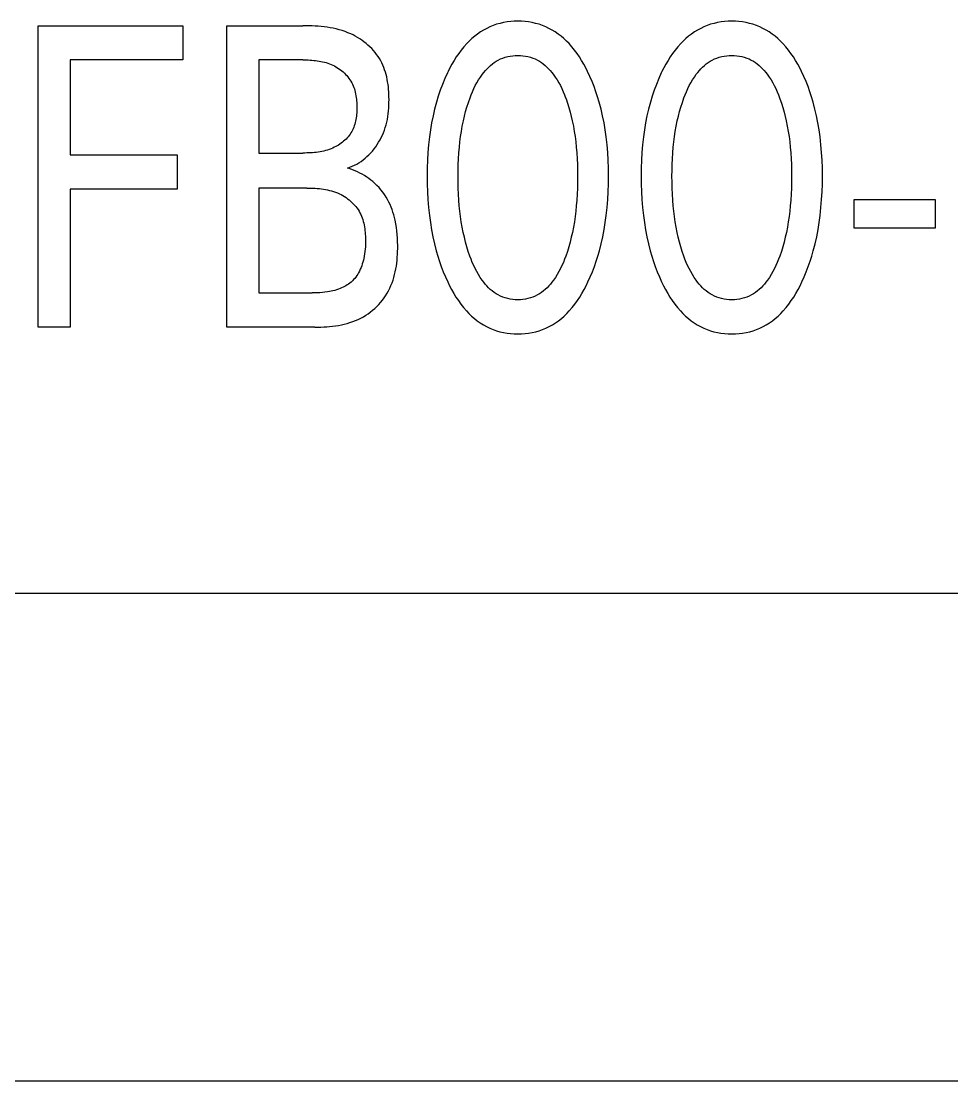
# Model space of a CAD drawing. Extents: x 0 to 420, y 0 to 297.
# Drawn here: x 190.34 to 195.59, y 178.22 to 184.19 of the extents above; entities that cross this region are included whole.
import ezdxf

# ---------------------------------------------------------------- set-up
doc = ezdxf.new("R2010")
doc.units = 0
doc.header["$LTSCALE"] = 23.1
doc.layers.add('10000_FRONT', color=7, linetype='CONTINUOUS')

msp = doc.modelspace()

# ---------------------------------------------------------------- linework, layer by layer
at = {"layer": '10000_FRONT', "color": 7, "linetype": 'CONTINUOUS'}
for p, q in [((190.4363, 182.4684), (190.4363, 184.1684)), ((190.4363, 184.1684), (191.253, 184.1684)), ((191.253, 184.1684), (191.253, 183.9757)), ((191.5001, 182.4684), (191.5001, 184.1684)), ((191.5001, 184.1684), (191.9296, 184.1684)), ((191.9467, 184.1683), (191.9296, 184.1684)), ((191.964, 184.168), (191.9467, 184.1683)), ((191.9812, 184.1674), (191.964, 184.168)), ((191.9984, 184.1666), (191.9812, 184.1674)), ((192.0157, 184.1654), (191.9984, 184.1666)), ((192.0329, 184.1639), (192.0157, 184.1654)), ((192.0501, 184.162), (192.0329, 184.1639)), ((192.0672, 184.1597), (192.0501, 184.162)), ((192.0842, 184.1569), (192.0672, 184.1597)), ((192.9849, 184.1621), (192.9666, 184.1534)), ((193.0035, 184.1697), (192.9849, 184.1621)), ((193.0225, 184.1761), (193.0035, 184.1697)), ((193.0419, 184.1816), (193.0225, 184.1761)), ((193.0615, 184.186), (193.0419, 184.1816)), ((193.0814, 184.1894), (193.0615, 184.186)), ((193.1015, 184.1918), (193.0814, 184.1894)), ((193.1217, 184.1932), (193.1015, 184.1918)), ((193.1419, 184.1937), (193.1217, 184.1932)), ((193.1622, 184.1933), (193.1419, 184.1937)), ((193.1824, 184.1918), (193.1622, 184.1933)), ((193.2025, 184.1894), (193.1824, 184.1918)), ((193.2224, 184.186), (193.2025, 184.1894)), ((193.2421, 184.1816), (193.2224, 184.186)), ((193.2615, 184.1762), (193.2421, 184.1816)), ((193.2806, 184.1697), (193.2615, 184.1762)), ((193.2992, 184.1621), (193.2806, 184.1697)), ((193.3176, 184.1534), (193.2992, 184.1621)), ((194.1916, 184.1621), (194.1733, 184.1534)), ((194.2102, 184.1697), (194.1916, 184.1621)), ((194.2292, 184.1761), (194.2102, 184.1697)), ((194.2485, 184.1816), (194.2292, 184.1761)), ((194.2682, 184.186), (194.2485, 184.1816)), ((194.2881, 184.1894), (194.2682, 184.186)), ((194.3081, 184.1918), (194.2881, 184.1894)), ((194.3283, 184.1932), (194.3081, 184.1918)), ((194.3485, 184.1937), (194.3283, 184.1932)), ((194.3688, 184.1933), (194.3485, 184.1937)), ((194.389, 184.1918), (194.3688, 184.1933)), ((194.4092, 184.1894), (194.389, 184.1918)), ((194.4291, 184.186), (194.4092, 184.1894)), ((194.4488, 184.1816), (194.4291, 184.186)), ((194.4682, 184.1762), (194.4488, 184.1816)), ((194.4873, 184.1697), (194.4682, 184.1762)), ((194.5059, 184.1621), (194.4873, 184.1697)), ((194.5242, 184.1534), (194.5059, 184.1621)), ((192.1012, 184.1536), (192.0842, 184.1569)), ((192.118, 184.1498), (192.1012, 184.1536)), ((192.1346, 184.1455), (192.118, 184.1498)), ((192.1511, 184.1406), (192.1346, 184.1455)), ((192.1675, 184.1351), (192.1511, 184.1406)), ((192.1836, 184.1289), (192.1675, 184.1351)), ((192.1995, 184.1221), (192.1836, 184.1289)), ((192.2126, 184.1159), (192.1995, 184.1221)), ((192.2254, 184.1092), (192.2126, 184.1159)), ((192.238, 184.102), (192.2254, 184.1092)), ((192.2504, 184.0944), (192.238, 184.102)), ((192.8985, 184.1089), (192.883, 184.0958)), ((192.9147, 184.1214), (192.8985, 184.1089)), ((192.9315, 184.133), (192.9147, 184.1214)), ((192.9488, 184.1437), (192.9315, 184.133)), ((192.9666, 184.1534), (192.9488, 184.1437)), ((193.3354, 184.1437), (193.3176, 184.1534)), ((193.3527, 184.133), (193.3354, 184.1437)), ((193.3695, 184.1214), (193.3527, 184.133)), ((193.3857, 184.109), (193.3695, 184.1214)), ((193.4013, 184.0958), (193.3857, 184.109)), ((194.1052, 184.1089), (194.0896, 184.0958)), ((194.1214, 184.1214), (194.1052, 184.1089)), ((194.1381, 184.133), (194.1214, 184.1214)), ((194.1554, 184.1437), (194.1381, 184.133)), ((194.1733, 184.1534), (194.1554, 184.1437)), ((194.5421, 184.1437), (194.5242, 184.1534)), ((194.5594, 184.133), (194.5421, 184.1437)), ((194.5761, 184.1214), (194.5594, 184.133)), ((194.5923, 184.109), (194.5761, 184.1214)), ((194.6079, 184.0958), (194.5923, 184.109)), ((192.2625, 184.0863), (192.2504, 184.0944)), ((192.2743, 184.0778), (192.2625, 184.0863)), ((192.2857, 184.0688), (192.2743, 184.0778)), ((192.2968, 184.0594), (192.2857, 184.0688)), ((192.3075, 184.0497), (192.2968, 184.0594)), ((192.3177, 184.0395), (192.3075, 184.0497)), ((192.3275, 184.029), (192.3177, 184.0395)), ((192.8377, 184.0496), (192.8227, 184.0312)), ((192.8537, 184.0674), (192.8377, 184.0496)), ((192.868, 184.0819), (192.8537, 184.0674)), ((192.883, 184.0958), (192.868, 184.0819)), ((193.4162, 184.0819), (193.4013, 184.0958)), ((193.4305, 184.0674), (193.4162, 184.0819)), ((193.4464, 184.0496), (193.4305, 184.0674)), ((193.4614, 184.0312), (193.4464, 184.0496)), ((194.0444, 184.0496), (194.0293, 184.0312)), ((194.0603, 184.0674), (194.0444, 184.0496)), ((194.0747, 184.0819), (194.0603, 184.0674)), ((194.0896, 184.0958), (194.0747, 184.0819)), ((194.6229, 184.0819), (194.6079, 184.0958)), ((194.6371, 184.0674), (194.6229, 184.0819)), ((194.6531, 184.0496), (194.6371, 184.0674)), ((194.6681, 184.0312), (194.6531, 184.0496)), ((192.3368, 184.018), (192.3275, 184.029)), ((192.3456, 184.0068), (192.3368, 184.018)), ((192.3538, 183.9951), (192.3456, 184.0068)), ((192.3615, 183.9831), (192.3538, 183.9951)), ((192.3684, 183.9711), (192.3615, 183.9831)), ((192.795, 183.9924), (192.7823, 183.9722)), ((192.8084, 184.0121), (192.795, 183.9924)), ((192.8227, 184.0312), (192.8084, 184.0121)), ((193.0317, 183.9743), (193.0445, 183.9806)), ((193.0445, 183.9806), (193.0577, 183.986)), ((193.0577, 183.986), (193.0712, 183.9905)), ((193.0712, 183.9905), (193.085, 183.9943)), ((193.085, 183.9943), (193.099, 183.9972)), ((193.099, 183.9972), (193.1132, 183.9993)), ((193.1132, 183.9993), (193.1275, 184.0005)), ((193.1275, 184.0005), (193.1419, 184.001)), ((193.1419, 184.001), (193.1563, 184.0005)), ((193.1563, 184.0005), (193.1706, 183.9993)), ((193.1706, 183.9993), (193.1848, 183.9972)), ((193.1848, 183.9972), (193.1988, 183.9943)), ((193.1988, 183.9943), (193.2126, 183.9905)), ((193.2126, 183.9905), (193.2261, 183.986)), ((193.2261, 183.986), (193.2393, 183.9806)), ((193.2393, 183.9806), (193.252, 183.9743)), ((193.4756, 184.0121), (193.4614, 184.0312)), ((193.489, 183.9924), (193.4756, 184.0121)), ((193.5017, 183.9722), (193.489, 183.9924)), ((194.0016, 183.9924), (193.9889, 183.9722)), ((194.0151, 184.0121), (194.0016, 183.9924)), ((194.0293, 184.0312), (194.0151, 184.0121)), ((194.2384, 183.9743), (194.2511, 183.9806)), ((194.2511, 183.9806), (194.2643, 183.986)), ((194.2643, 183.986), (194.2778, 183.9905)), ((194.2778, 183.9905), (194.2916, 183.9943)), ((194.2916, 183.9943), (194.3057, 183.9972)), ((194.3057, 183.9972), (194.3199, 183.9993)), ((194.3199, 183.9993), (194.3342, 184.0005)), ((194.3342, 184.0005), (194.3485, 184.001)), ((194.3485, 184.001), (194.3629, 184.0005)), ((194.3629, 184.0005), (194.3772, 183.9993)), ((194.3772, 183.9993), (194.3914, 183.9972)), ((194.3914, 183.9972), (194.4055, 183.9943)), ((194.4055, 183.9943), (194.4193, 183.9905)), ((194.4193, 183.9905), (194.4328, 183.986)), ((194.4328, 183.986), (194.4459, 183.9806)), ((194.4459, 183.9806), (194.4587, 183.9743)), ((194.6823, 184.0121), (194.6681, 184.0312)), ((194.6957, 183.9924), (194.6823, 184.0121)), ((194.7083, 183.9722), (194.6957, 183.9924)), ((190.6177, 183.9757), (190.6177, 183.4395)), ((191.253, 183.9757), (190.6177, 183.9757)), ((191.6815, 183.9757), (191.6815, 183.4504)), ((191.9296, 183.9757), (191.6815, 183.9757)), ((191.9296, 183.9757), (191.9397, 183.9756)), ((191.9397, 183.9756), (191.9499, 183.9754)), ((191.9499, 183.9754), (191.9601, 183.9751)), ((191.9601, 183.9751), (191.9703, 183.9746)), ((191.9703, 183.9746), (191.9805, 183.9739)), ((191.9805, 183.9739), (191.9907, 183.973)), ((191.9907, 183.973), (192.0008, 183.972)), ((192.0008, 183.972), (192.011, 183.9707)), ((192.011, 183.9707), (192.021, 183.9691)), ((192.021, 183.9691), (192.0311, 183.9673)), ((192.0311, 183.9673), (192.041, 183.9651)), ((192.041, 183.9651), (192.0509, 183.9627)), ((192.0509, 183.9627), (192.0607, 183.96)), ((192.0607, 183.96), (192.0704, 183.9569)), ((192.0704, 183.9569), (192.08, 183.9535)), ((192.08, 183.9535), (192.0894, 183.9497)), ((192.0894, 183.9497), (192.0988, 183.9455)), ((192.0988, 183.9455), (192.1076, 183.9411)), ((192.1076, 183.9411), (192.1162, 183.9364)), ((192.1162, 183.9364), (192.1247, 183.9313)), ((192.1247, 183.9313), (192.133, 183.9258)), ((192.133, 183.9258), (192.141, 183.92)), ((192.141, 183.92), (192.1488, 183.914)), ((192.3748, 183.9587), (192.3684, 183.9711)), ((192.3806, 183.946), (192.3748, 183.9587)), ((192.3859, 183.9331), (192.3806, 183.946)), ((192.3907, 183.9199), (192.3859, 183.9331)), ((192.395, 183.9066), (192.3907, 183.9199)), ((192.7589, 183.9307), (192.7481, 183.9094)), ((192.7702, 183.9516), (192.7589, 183.9307)), ((192.7823, 183.9722), (192.7702, 183.9516)), ((192.9589, 183.9153), (192.9681, 183.9253)), ((192.9681, 183.9253), (192.9777, 183.9348)), ((192.9777, 183.9348), (192.9877, 183.9439)), ((192.9877, 183.9439), (192.9981, 183.9524)), ((192.9981, 183.9524), (193.0089, 183.9604)), ((193.0089, 183.9604), (193.0201, 183.9677)), ((193.0201, 183.9677), (193.0317, 183.9743)), ((193.252, 183.9743), (193.2637, 183.9677)), ((193.2637, 183.9677), (193.2749, 183.9604)), ((193.2749, 183.9604), (193.2857, 183.9524)), ((193.2857, 183.9524), (193.2961, 183.9439)), ((193.2961, 183.9439), (193.3061, 183.9348)), ((193.3061, 183.9348), (193.3157, 183.9253)), ((193.3157, 183.9253), (193.3249, 183.9153)), ((193.5136, 183.9516), (193.5017, 183.9722)), ((193.5249, 183.9307), (193.5136, 183.9516)), ((193.5356, 183.9094), (193.5249, 183.9307)), ((193.9655, 183.9307), (193.9548, 183.9094)), ((193.9769, 183.9516), (193.9655, 183.9307)), ((193.9889, 183.9722), (193.9769, 183.9516)), ((194.1656, 183.9153), (194.1747, 183.9253)), ((194.1747, 183.9253), (194.1843, 183.9348)), ((194.1843, 183.9348), (194.1943, 183.9439)), ((194.1943, 183.9439), (194.2047, 183.9524)), ((194.2047, 183.9524), (194.2155, 183.9604)), ((194.2155, 183.9604), (194.2267, 183.9677)), ((194.2267, 183.9677), (194.2384, 183.9743)), ((194.4587, 183.9743), (194.4703, 183.9677)), ((194.4703, 183.9677), (194.4816, 183.9604)), ((194.4816, 183.9604), (194.4924, 183.9524)), ((194.4924, 183.9524), (194.5028, 183.9439)), ((194.5028, 183.9439), (194.5128, 183.9348)), ((194.5128, 183.9348), (194.5223, 183.9253)), ((194.5223, 183.9253), (194.5315, 183.9153)), ((194.7203, 183.9516), (194.7083, 183.9722)), ((194.7316, 183.9307), (194.7203, 183.9516)), ((194.7423, 183.9094), (194.7316, 183.9307)), ((192.1488, 183.914), (192.1564, 183.9076)), ((192.1564, 183.9076), (192.1637, 183.9009)), ((192.1637, 183.9009), (192.1707, 183.8939)), ((192.1707, 183.8939), (192.1773, 183.8866)), ((192.1773, 183.8866), (192.1836, 183.8791)), ((192.1836, 183.8791), (192.1895, 183.8714)), ((192.1895, 183.8714), (192.1951, 183.8634)), ((192.1951, 183.8634), (192.2002, 183.8552)), ((192.3988, 183.893), (192.395, 183.9066)), ((192.4022, 183.8793), (192.3988, 183.893)), ((192.4052, 183.8654), (192.4022, 183.8793)), ((192.4077, 183.8514), (192.4052, 183.8654)), ((192.7299, 183.8698), (192.7165, 183.8372)), ((192.7445, 183.9019), (192.7299, 183.8698)), ((192.7481, 183.9094), (192.7445, 183.9019)), ((192.911, 183.8469), (192.9205, 183.8632)), ((192.9205, 183.8632), (192.9308, 183.879)), ((192.9308, 183.879), (192.9418, 183.8944)), ((192.9418, 183.8944), (192.9502, 183.905)), ((192.9502, 183.905), (192.9589, 183.9153)), ((193.3249, 183.9153), (193.3336, 183.905)), ((193.3336, 183.905), (193.342, 183.8944)), ((193.342, 183.8944), (193.353, 183.879)), ((193.353, 183.879), (193.3632, 183.8632)), ((193.3632, 183.8632), (193.3728, 183.8469)), ((193.5487, 183.8815), (193.5356, 183.9094)), ((193.5608, 183.8532), (193.5487, 183.8815)), ((193.9366, 183.8698), (193.9231, 183.8372)), ((193.9512, 183.9019), (193.9366, 183.8698)), ((193.9548, 183.9094), (193.9512, 183.9019)), ((194.1177, 183.8469), (194.1272, 183.8632)), ((194.1272, 183.8632), (194.1374, 183.879)), ((194.1374, 183.879), (194.1485, 183.8944)), ((194.1485, 183.8944), (194.1568, 183.905)), ((194.1568, 183.905), (194.1656, 183.9153)), ((194.5315, 183.9153), (194.5403, 183.905)), ((194.5403, 183.905), (194.5486, 183.8944)), ((194.5486, 183.8944), (194.5596, 183.879)), ((194.5596, 183.879), (194.5699, 183.8632)), ((194.5699, 183.8632), (194.5794, 183.8469)), ((194.7553, 183.8815), (194.7423, 183.9094)), ((194.7675, 183.8532), (194.7553, 183.8815)), ((192.2002, 183.8552), (192.2049, 183.8468)), ((192.2049, 183.8468), (192.2092, 183.8382)), ((192.2092, 183.8382), (192.2131, 183.8294)), ((192.2131, 183.8294), (192.2166, 183.8205)), ((192.2166, 183.8205), (192.2198, 183.8114)), ((192.2198, 183.8114), (192.2226, 183.8022)), ((192.2226, 183.8022), (192.225, 183.7928)), ((192.4098, 183.8373), (192.4077, 183.8514)), ((192.4116, 183.8231), (192.4098, 183.8373)), ((192.413, 183.8088), (192.4116, 183.8231)), ((192.4141, 183.7945), (192.413, 183.8088)), ((192.7042, 183.8041), (192.693, 183.7707)), ((192.7165, 183.8372), (192.7042, 183.8041)), ((192.8861, 183.7962), (192.8939, 183.8134)), ((192.8939, 183.8134), (192.9021, 183.8303)), ((192.9021, 183.8303), (192.911, 183.8469)), ((193.3728, 183.8469), (193.3817, 183.8303)), ((193.3817, 183.8303), (193.3899, 183.8134)), ((193.3899, 183.8134), (193.3976, 183.7962)), ((193.5721, 183.8246), (193.5608, 183.8532)), ((193.5825, 183.7956), (193.5721, 183.8246)), ((193.9108, 183.8041), (193.8996, 183.7707)), ((193.9231, 183.8372), (193.9108, 183.8041)), ((194.0928, 183.7962), (194.1005, 183.8134)), ((194.1005, 183.8134), (194.1088, 183.8303)), ((194.1088, 183.8303), (194.1177, 183.8469)), ((194.5794, 183.8469), (194.5883, 183.8303)), ((194.5883, 183.8303), (194.5966, 183.8134)), ((194.5966, 183.8134), (194.6043, 183.7962)), ((194.7788, 183.8246), (194.7675, 183.8532)), ((194.7892, 183.7956), (194.7788, 183.8246)), ((192.225, 183.7928), (192.2271, 183.7833)), ((192.2271, 183.7833), (192.229, 183.7737)), ((192.229, 183.7737), (192.2305, 183.764)), ((192.2305, 183.764), (192.2317, 183.7542)), ((192.2317, 183.7542), (192.2327, 183.7444)), ((192.2327, 183.7444), (192.2334, 183.7345)), ((192.4148, 183.7802), (192.4141, 183.7945)), ((192.4153, 183.7659), (192.4148, 183.7802)), ((192.4155, 183.7516), (192.4153, 183.7659)), ((192.4153, 183.7354), (192.4155, 183.7516)), ((192.693, 183.7707), (192.6829, 183.737)), ((192.8631, 183.7356), (192.8722, 183.7612)), ((192.8722, 183.7612), (192.8789, 183.7788)), ((192.8789, 183.7788), (192.8861, 183.7962)), ((193.3976, 183.7962), (193.4048, 183.7788)), ((193.4048, 183.7788), (193.4116, 183.7612)), ((193.4116, 183.7612), (193.4137, 183.7554)), ((193.4137, 183.7554), (193.4222, 183.7309)), ((193.5921, 183.7664), (193.5825, 183.7956)), ((193.6009, 183.737), (193.5921, 183.7664)), ((193.8996, 183.7707), (193.8895, 183.737)), ((194.0698, 183.7356), (194.0788, 183.7612)), ((194.0788, 183.7612), (194.0856, 183.7788)), ((194.0856, 183.7788), (194.0928, 183.7962)), ((194.6043, 183.7962), (194.6115, 183.7788)), ((194.6115, 183.7788), (194.6182, 183.7612)), ((194.6182, 183.7612), (194.6204, 183.7554)), ((194.6204, 183.7554), (194.6288, 183.7309)), ((194.7988, 183.7664), (194.7892, 183.7956)), ((194.8076, 183.737), (194.7988, 183.7664)), ((192.2335, 183.6858), (192.233, 183.6764)), ((192.2334, 183.7345), (192.2338, 183.7245)), ((192.2339, 183.6952), (192.2335, 183.6858)), ((192.2338, 183.7245), (192.2341, 183.7146)), ((192.2341, 183.7046), (192.2339, 183.6952)), ((192.2341, 183.7146), (192.2341, 183.7046)), ((192.4109, 183.6714), (192.4127, 183.6873)), ((192.4127, 183.6873), (192.414, 183.7032)), ((192.414, 183.7032), (192.4148, 183.7193)), ((192.4148, 183.7193), (192.4153, 183.7354)), ((192.6726, 183.6983), (192.6636, 183.6593)), ((192.6829, 183.737), (192.6726, 183.6983)), ((192.8407, 183.6576), (192.8474, 183.6838)), ((192.8474, 183.6838), (192.8549, 183.7098)), ((192.8549, 183.7098), (192.8631, 183.7356)), ((193.4222, 183.7309), (193.4299, 183.7063)), ((193.4299, 183.7063), (193.437, 183.6814)), ((193.437, 183.6814), (193.4434, 183.6564)), ((193.6112, 183.6983), (193.6009, 183.737)), ((193.6202, 183.6593), (193.6112, 183.6983)), ((193.8793, 183.6983), (193.8703, 183.6593)), ((193.8895, 183.737), (193.8793, 183.6983)), ((194.0473, 183.6576), (194.0541, 183.6838)), ((194.0541, 183.6838), (194.0616, 183.7098)), ((194.0616, 183.7098), (194.0698, 183.7356)), ((194.6288, 183.7309), (194.6366, 183.7063)), ((194.6366, 183.7063), (194.6436, 183.6814)), ((194.6436, 183.6814), (194.6501, 183.6564)), ((194.8178, 183.6983), (194.8076, 183.737)), ((194.8268, 183.6593), (194.8178, 183.6983)), ((192.2244, 183.6215), (192.222, 183.6127)), ((192.2265, 183.6305), (192.2244, 183.6215)), ((192.2283, 183.6395), (192.2265, 183.6305)), ((192.2299, 183.6486), (192.2283, 183.6395)), ((192.2312, 183.6578), (192.2299, 183.6486)), ((192.2322, 183.6671), (192.2312, 183.6578)), ((192.233, 183.6764), (192.2322, 183.6671)), ((192.3989, 183.6092), (192.4027, 183.6246)), ((192.4027, 183.6246), (192.406, 183.64)), ((192.406, 183.64), (192.4087, 183.6557)), ((192.4087, 183.6557), (192.4109, 183.6714)), ((192.6636, 183.6593), (192.6559, 183.6201)), ((192.8286, 183.602), (192.8346, 183.6312)), ((192.8346, 183.6312), (192.8407, 183.6576)), ((193.4434, 183.6564), (193.4492, 183.6312)), ((193.4492, 183.6312), (193.4551, 183.602)), ((193.6279, 183.6201), (193.6202, 183.6593)), ((193.8703, 183.6593), (193.8625, 183.6201)), ((194.0353, 183.602), (194.0412, 183.6312)), ((194.0412, 183.6312), (194.0473, 183.6576)), ((194.6501, 183.6564), (194.6558, 183.6312)), ((194.6558, 183.6312), (194.6618, 183.602)), ((194.8346, 183.6201), (194.8268, 183.6593)), ((192.2002, 183.5633), (192.1954, 183.556)), ((192.2048, 183.5711), (192.2002, 183.5633)), ((192.209, 183.5791), (192.2048, 183.5711)), ((192.2128, 183.5872), (192.209, 183.5791)), ((192.2162, 183.5956), (192.2128, 183.5872)), ((192.2193, 183.6041), (192.2162, 183.5956)), ((192.222, 183.6127), (192.2193, 183.6041)), ((192.3782, 183.551), (192.3841, 183.5649)), ((192.3841, 183.5649), (192.3895, 183.579)), ((192.3895, 183.579), (192.3945, 183.594)), ((192.3945, 183.594), (192.3989, 183.6092)), ((192.6492, 183.5806), (192.6437, 183.541)), ((192.6559, 183.6201), (192.6492, 183.5806)), ((192.819, 183.5431), (192.8235, 183.5726)), ((192.8235, 183.5726), (192.8286, 183.602)), ((193.4551, 183.602), (193.4603, 183.5726)), ((193.4603, 183.5726), (193.4648, 183.5431)), ((193.6345, 183.5806), (193.6279, 183.6201)), ((193.6401, 183.541), (193.6345, 183.5806)), ((193.8559, 183.5806), (193.8504, 183.541)), ((193.8625, 183.6201), (193.8559, 183.5806)), ((194.0256, 183.5431), (194.0301, 183.5726)), ((194.0301, 183.5726), (194.0353, 183.602)), ((194.6618, 183.602), (194.667, 183.5726)), ((194.667, 183.5726), (194.6714, 183.5431)), ((194.8412, 183.5806), (194.8346, 183.6201)), ((194.8467, 183.541), (194.8412, 183.5806)), ((192.1455, 183.5056), (192.1381, 183.5004)), ((192.1527, 183.511), (192.1455, 183.5056)), ((192.1596, 183.5167), (192.1527, 183.511)), ((192.1663, 183.5227), (192.1596, 183.5167)), ((192.1728, 183.5289), (192.1663, 183.5227)), ((192.1789, 183.5353), (192.1728, 183.5289)), ((192.1848, 183.542), (192.1789, 183.5353)), ((192.1903, 183.5489), (192.1848, 183.542)), ((192.1954, 183.556), (192.1903, 183.5489)), ((192.3489, 183.4978), (192.357, 183.5107)), ((192.357, 183.5107), (192.3646, 183.5239)), ((192.3646, 183.5239), (192.3717, 183.5373)), ((192.3717, 183.5373), (192.3782, 183.551)), ((192.6437, 183.541), (192.6388, 183.4972)), ((192.812, 183.4838), (192.8152, 183.5135)), ((192.8152, 183.5135), (192.819, 183.5431)), ((193.4648, 183.5431), (193.4686, 183.5135)), ((193.4686, 183.5135), (193.4717, 183.4838)), ((193.6449, 183.4972), (193.6401, 183.541)), ((193.8504, 183.541), (193.8455, 183.4972)), ((194.0187, 183.4838), (194.0218, 183.5135)), ((194.0218, 183.5135), (194.0256, 183.5431)), ((194.6714, 183.5431), (194.6752, 183.5135)), ((194.6752, 183.5135), (194.6784, 183.4838)), ((194.8516, 183.4972), (194.8467, 183.541)), ((191.6815, 183.4504), (191.9296, 183.4504)), ((191.9403, 183.4504), (191.9296, 183.4504)), ((191.9511, 183.4506), (191.9403, 183.4504)), ((191.9619, 183.4509), (191.9511, 183.4506)), ((191.9727, 183.4514), (191.9619, 183.4509)), ((191.9835, 183.4522), (191.9727, 183.4514)), ((191.9942, 183.4531), (191.9835, 183.4522)), ((192.005, 183.4542), (191.9942, 183.4531)), ((192.0157, 183.4556), (192.005, 183.4542)), ((192.0264, 183.4573), (192.0157, 183.4556)), ((192.037, 183.4593), (192.0264, 183.4573)), ((192.0475, 183.4616), (192.037, 183.4593)), ((192.058, 183.4642), (192.0475, 183.4616)), ((192.0683, 183.4672), (192.058, 183.4642)), ((192.0786, 183.4706), (192.0683, 183.4672)), ((192.0887, 183.4744), (192.0786, 183.4706)), ((192.0988, 183.4786), (192.0887, 183.4744)), ((192.1069, 183.4824), (192.0988, 183.4786)), ((192.1149, 183.4865), (192.1069, 183.4824)), ((192.1228, 183.4908), (192.1149, 183.4865)), ((192.1306, 183.4955), (192.1228, 183.4908)), ((192.1381, 183.5004), (192.1306, 183.4955)), ((192.3015, 183.4399), (192.3115, 183.4501)), ((192.3115, 183.4501), (192.3216, 183.4614)), ((192.3216, 183.4614), (192.3312, 183.4732)), ((192.3312, 183.4732), (192.3403, 183.4853)), ((192.3403, 183.4853), (192.3489, 183.4978)), ((192.6352, 183.4534), (192.6326, 183.4094)), ((192.6388, 183.4972), (192.6352, 183.4534)), ((192.8071, 183.418), (192.8092, 183.4509)), ((192.8092, 183.4509), (192.812, 183.4838)), ((193.4717, 183.4838), (193.4745, 183.4509)), ((193.4745, 183.4509), (193.4767, 183.418)), ((193.6486, 183.4534), (193.6449, 183.4972)), ((193.6511, 183.4094), (193.6486, 183.4534)), ((193.8418, 183.4534), (193.8393, 183.4094)), ((193.8455, 183.4972), (193.8418, 183.4534)), ((194.0138, 183.418), (194.0159, 183.4509)), ((194.0159, 183.4509), (194.0187, 183.4838)), ((194.6784, 183.4838), (194.6812, 183.4509)), ((194.6812, 183.4509), (194.6833, 183.418)), ((194.8552, 183.4534), (194.8516, 183.4972)), ((194.8578, 183.4094), (194.8552, 183.4534)), ((190.6177, 183.4395), (191.2201, 183.4395)), ((191.2201, 183.4395), (191.2201, 183.2467)), ((192.2212, 183.3815), (192.2338, 183.3882)), ((192.2338, 183.3882), (192.246, 183.3956)), ((192.246, 183.3956), (192.2579, 183.4034)), ((192.2579, 183.4034), (192.2694, 183.4118)), ((192.2694, 183.4118), (192.2805, 183.4207)), ((192.2805, 183.4207), (192.2912, 183.4301)), ((192.2912, 183.4301), (192.3015, 183.4399)), ((192.6326, 183.4094), (192.6312, 183.3655)), ((192.8048, 183.352), (192.8057, 183.385)), ((192.8057, 183.385), (192.8071, 183.418)), ((193.4767, 183.418), (193.4781, 183.385)), ((193.4781, 183.385), (193.479, 183.352)), ((193.6526, 183.3655), (193.6511, 183.4094)), ((193.8393, 183.4094), (193.8378, 183.3655)), ((194.0115, 183.352), (194.0123, 183.385)), ((194.0123, 183.385), (194.0138, 183.418)), ((194.6833, 183.418), (194.6848, 183.385)), ((194.6848, 183.385), (194.6856, 183.352)), ((194.8593, 183.3655), (194.8578, 183.4094)), ((192.1815, 183.3648), (192.195, 183.3697)), ((192.1959, 183.3603), (192.1815, 183.3648)), ((192.195, 183.3697), (192.2083, 183.3753)), ((192.2102, 183.3552), (192.1959, 183.3603)), ((192.2083, 183.3753), (192.2212, 183.3815)), ((192.2244, 183.3496), (192.2102, 183.3552)), ((192.2383, 183.3435), (192.2244, 183.3496)), ((192.2515, 183.3371), (192.2383, 183.3435)), ((192.2645, 183.3302), (192.2515, 183.3371)), ((192.2772, 183.3229), (192.2645, 183.3302)), ((192.2896, 183.315), (192.2772, 183.3229)), ((192.6312, 183.3655), (192.6307, 183.3214)), ((192.8045, 183.319), (192.8048, 183.352)), ((193.479, 183.352), (193.4793, 183.319)), ((193.6531, 183.3214), (193.6526, 183.3655)), ((193.8378, 183.3655), (193.8373, 183.3214)), ((194.0112, 183.319), (194.0115, 183.352)), ((194.6856, 183.352), (194.6859, 183.319)), ((194.8598, 183.3214), (194.8593, 183.3655)), ((192.3016, 183.3068), (192.2896, 183.315)), ((192.3133, 183.2981), (192.3016, 183.3068)), ((192.3246, 183.2889), (192.3133, 183.2981)), ((192.3356, 183.2793), (192.3246, 183.2889)), ((192.3475, 183.2677), (192.3356, 183.2793)), ((192.359, 183.2556), (192.3475, 183.2677)), ((192.6307, 183.3214), (192.6311, 183.2767)), ((192.6311, 183.2767), (192.6326, 183.2319)), ((192.8048, 183.2855), (192.8045, 183.319)), ((192.8056, 183.2521), (192.8048, 183.2855)), ((193.479, 183.2855), (193.4782, 183.2521)), ((193.4793, 183.319), (193.479, 183.2855)), ((193.6512, 183.2322), (193.6527, 183.2768)), ((193.6527, 183.2768), (193.6531, 183.3214)), ((193.8373, 183.3214), (193.8378, 183.2767)), ((193.8378, 183.2767), (193.8392, 183.2319)), ((194.0114, 183.2855), (194.0112, 183.319)), ((194.0123, 183.2521), (194.0114, 183.2855)), ((194.6857, 183.2855), (194.6848, 183.2521)), ((194.6859, 183.319), (194.6857, 183.2855)), ((194.8579, 183.2322), (194.8593, 183.2768)), ((194.8593, 183.2768), (194.8598, 183.3214)), ((190.6177, 183.2467), (190.6177, 182.4684)), ((191.2201, 183.2467), (190.6177, 183.2467)), ((191.6815, 183.2528), (191.6815, 182.6612)), ((191.9522, 183.2528), (191.6815, 183.2528)), ((191.9522, 183.2528), (191.9638, 183.2527)), ((191.9638, 183.2527), (191.9756, 183.2525)), ((191.9756, 183.2525), (191.9873, 183.2521)), ((191.9873, 183.2521), (191.9991, 183.2514)), ((191.9991, 183.2514), (192.0108, 183.2506)), ((192.0108, 183.2506), (192.0226, 183.2495)), ((192.0226, 183.2495), (192.0343, 183.2482)), ((192.0343, 183.2482), (192.046, 183.2465)), ((192.046, 183.2465), (192.0576, 183.2446)), ((192.0576, 183.2446), (192.0691, 183.2423)), ((192.0691, 183.2423), (192.0805, 183.2396)), ((192.0805, 183.2396), (192.0919, 183.2366)), ((192.0919, 183.2366), (192.1031, 183.2332)), ((192.1031, 183.2332), (192.1142, 183.2293)), ((192.1142, 183.2293), (192.1251, 183.225)), ((192.1251, 183.225), (192.1359, 183.2202)), ((192.1359, 183.2202), (192.1455, 183.2155)), ((192.1455, 183.2155), (192.1549, 183.2104)), ((192.1549, 183.2104), (192.1641, 183.2049)), ((192.1641, 183.2049), (192.1731, 183.199)), ((192.3698, 183.243), (192.359, 183.2556)), ((192.3801, 183.2299), (192.3698, 183.243)), ((192.3897, 183.2163), (192.3801, 183.2299)), ((192.3987, 183.2022), (192.3897, 183.2163)), ((192.6326, 183.2319), (192.6351, 183.1873)), ((192.8071, 183.2186), (192.8056, 183.2521)), ((192.8092, 183.1852), (192.8071, 183.2186)), ((193.4767, 183.2186), (193.4746, 183.1852)), ((193.4782, 183.2521), (193.4767, 183.2186)), ((193.6487, 183.1876), (193.6512, 183.2322)), ((193.8392, 183.2319), (193.8417, 183.1873)), ((194.0137, 183.2186), (194.0123, 183.2521)), ((194.0158, 183.1852), (194.0137, 183.2186)), ((194.6834, 183.2186), (194.6813, 183.1852)), ((194.6848, 183.2521), (194.6834, 183.2186)), ((194.8554, 183.1876), (194.8579, 183.2322)), ((192.1731, 183.199), (192.1819, 183.1928)), ((192.1819, 183.1928), (192.1904, 183.1863)), ((192.1904, 183.1863), (192.1986, 183.1794)), ((192.1986, 183.1794), (192.2065, 183.1722)), ((192.2065, 183.1722), (192.2141, 183.1646)), ((192.2141, 183.1646), (192.2213, 183.1568)), ((192.2213, 183.1568), (192.2282, 183.1487)), ((192.2282, 183.1487), (192.2346, 183.1403)), ((192.4071, 183.1878), (192.3987, 183.2022)), ((192.4144, 183.174), (192.4071, 183.1878)), ((192.421, 183.1599), (192.4144, 183.174)), ((192.4272, 183.1455), (192.421, 183.1599)), ((192.4328, 183.1309), (192.4272, 183.1455)), ((192.6351, 183.1873), (192.6387, 183.1426)), ((192.8119, 183.1518), (192.8092, 183.1852)), ((192.8151, 183.1217), (192.8119, 183.1518)), ((193.4718, 183.1518), (193.4687, 183.1217)), ((193.4746, 183.1852), (193.4718, 183.1518)), ((193.6403, 183.0987), (193.6451, 183.1431)), ((193.6451, 183.1431), (193.6487, 183.1876)), ((193.8417, 183.1873), (193.8453, 183.1426)), ((194.0186, 183.1518), (194.0158, 183.1852)), ((194.0217, 183.1217), (194.0186, 183.1518)), ((194.6785, 183.1518), (194.6754, 183.1217)), ((194.6813, 183.1852), (194.6785, 183.1518)), ((194.8469, 183.0987), (194.8517, 183.1431)), ((194.8517, 183.1431), (194.8554, 183.1876)), ((195.0393, 183.0275), (195.0393, 183.1877)), ((195.0393, 183.1877), (195.496, 183.1877)), ((195.496, 183.1877), (195.496, 183.0275)), ((192.2346, 183.1403), (192.2406, 183.1316)), ((192.2406, 183.1316), (192.2462, 183.1226)), ((192.2462, 183.1226), (192.2512, 183.1135)), ((192.2512, 183.1135), (192.2558, 183.1042)), ((192.2558, 183.1042), (192.26, 183.0947)), ((192.26, 183.0947), (192.2637, 183.0849)), ((192.2637, 183.0849), (192.2671, 183.0751)), ((192.4378, 183.1161), (192.4328, 183.1309)), ((192.4424, 183.1012), (192.4378, 183.1161)), ((192.4464, 183.0861), (192.4424, 183.1012)), ((192.45, 183.071), (192.4464, 183.0861)), ((192.6387, 183.1426), (192.6435, 183.0981)), ((192.6435, 183.0981), (192.6489, 183.0579)), ((192.8188, 183.0916), (192.8151, 183.1217)), ((192.8232, 183.0616), (192.8188, 183.0916)), ((193.465, 183.0916), (193.4606, 183.0616)), ((193.4687, 183.1217), (193.465, 183.0916)), ((193.6348, 183.0584), (193.6403, 183.0987)), ((193.8453, 183.1426), (193.8502, 183.0981)), ((193.8502, 183.0981), (193.8556, 183.0579)), ((194.0255, 183.0916), (194.0217, 183.1217)), ((194.0299, 183.0616), (194.0255, 183.0916)), ((194.6716, 183.0916), (194.6672, 183.0616)), ((194.6754, 183.1217), (194.6716, 183.0916)), ((194.8415, 183.0584), (194.8469, 183.0987)), ((192.2671, 183.0751), (192.2701, 183.065)), ((192.2701, 183.065), (192.2727, 183.0548)), ((192.2727, 183.0548), (192.275, 183.0445)), ((192.275, 183.0445), (192.2769, 183.0341)), ((192.2769, 183.0341), (192.2786, 183.0236)), ((192.2786, 183.0236), (192.2799, 183.0131)), ((192.454, 183.051), (192.45, 183.071)), ((192.4573, 183.0308), (192.454, 183.051)), ((192.4599, 183.0106), (192.4573, 183.0308)), ((192.6489, 183.0579), (192.6554, 183.0178)), ((192.8283, 183.0317), (192.8232, 183.0616)), ((192.8342, 183.002), (192.8283, 183.0317)), ((193.4555, 183.0317), (193.4496, 183.002)), ((193.4606, 183.0616), (193.4555, 183.0317)), ((193.6283, 183.0183), (193.6348, 183.0584)), ((193.8556, 183.0579), (193.8621, 183.0178)), ((194.035, 183.0317), (194.0299, 183.0616)), ((194.0408, 183.002), (194.035, 183.0317)), ((194.6621, 183.0317), (194.6563, 183.002)), ((194.6672, 183.0616), (194.6621, 183.0317)), ((194.835, 183.0183), (194.8415, 183.0584)), ((195.496, 183.0275), (195.0393, 183.0275)), ((192.2799, 183.0131), (192.281, 183.0025)), ((192.281, 183.0025), (192.2818, 182.9918)), ((192.2818, 182.9918), (192.2824, 182.9812)), ((192.2824, 182.9812), (192.2828, 182.9706)), ((192.2828, 182.9706), (192.2829, 182.96)), ((192.4618, 182.9903), (192.4599, 183.0106)), ((192.4632, 182.9698), (192.4618, 182.9903)), ((192.464, 182.9493), (192.4632, 182.9698)), ((192.6554, 183.0178), (192.6631, 182.9779)), ((192.6631, 182.9779), (192.6719, 182.9383)), ((192.8402, 182.9752), (192.8342, 183.002)), ((192.8468, 182.9485), (192.8402, 182.9752)), ((193.4436, 182.9752), (193.437, 182.9485)), ((193.4496, 183.002), (193.4436, 182.9752)), ((193.6118, 182.9388), (193.6207, 182.9784)), ((193.6207, 182.9784), (193.6283, 183.0183)), ((193.8621, 183.0178), (193.8697, 182.9779)), ((193.8697, 182.9779), (193.8786, 182.9383)), ((194.0468, 182.9752), (194.0408, 183.002)), ((194.0535, 182.9485), (194.0468, 182.9752)), ((194.6503, 182.9752), (194.6436, 182.9485)), ((194.6563, 183.002), (194.6503, 182.9752)), ((194.8185, 182.9388), (194.8273, 182.9784)), ((194.8273, 182.9784), (194.835, 183.0183)), ((192.2809, 182.9077), (192.2795, 182.8948)), ((192.2819, 182.9207), (192.2809, 182.9077)), ((192.2826, 182.9337), (192.2819, 182.9207)), ((192.2829, 182.9468), (192.2826, 182.9337)), ((192.2829, 182.96), (192.2829, 182.9468)), ((192.4639, 182.8956), (192.4643, 182.9121)), ((192.4643, 182.9287), (192.464, 182.9493)), ((192.4643, 182.9121), (192.4643, 182.9287)), ((192.6719, 182.9383), (192.682, 182.8989)), ((192.8542, 182.922), (192.8468, 182.9485)), ((192.8623, 182.8957), (192.8542, 182.922)), ((193.4296, 182.922), (193.4215, 182.8957)), ((193.437, 182.9485), (193.4296, 182.922)), ((193.6017, 182.8995), (193.6118, 182.9388)), ((193.8786, 182.9383), (193.8887, 182.8989)), ((194.0608, 182.922), (194.0535, 182.9485)), ((194.069, 182.8957), (194.0608, 182.922)), ((194.6362, 182.922), (194.6281, 182.8957)), ((194.6436, 182.9485), (194.6362, 182.922)), ((194.8084, 182.8995), (194.8185, 182.9388)), ((192.2707, 182.8458), (192.268, 182.8354)), ((192.2731, 182.8564), (192.2707, 182.8458)), ((192.2757, 182.8691), (192.2731, 182.8564)), ((192.2778, 182.8819), (192.2757, 182.8691)), ((192.2795, 182.8948), (192.2778, 182.8819)), ((192.459, 182.8294), (192.4608, 182.8459)), ((192.4608, 182.8459), (192.4622, 182.8624)), ((192.4622, 182.8624), (192.4633, 182.879)), ((192.4633, 182.879), (192.4639, 182.8956)), ((192.682, 182.8989), (192.6907, 182.8691)), ((192.6907, 182.8691), (192.7001, 182.8394)), ((192.8712, 182.8696), (192.8623, 182.8957)), ((192.878, 182.8515), (192.8712, 182.8696)), ((192.8852, 182.8336), (192.878, 182.8515)), ((193.4058, 182.8515), (193.3986, 182.8336)), ((193.4125, 182.8696), (193.4058, 182.8515)), ((193.4215, 182.8957), (193.4125, 182.8696)), ((193.5837, 182.8398), (193.5931, 182.8695)), ((193.5931, 182.8695), (193.6017, 182.8995)), ((193.8887, 182.8989), (193.8973, 182.8691)), ((193.8973, 182.8691), (193.9067, 182.8394)), ((194.0779, 182.8696), (194.069, 182.8957)), ((194.0846, 182.8515), (194.0779, 182.8696)), ((194.0918, 182.8336), (194.0846, 182.8515)), ((194.6125, 182.8515), (194.6053, 182.8336)), ((194.6192, 182.8696), (194.6125, 182.8515)), ((194.6281, 182.8957), (194.6192, 182.8696)), ((194.7903, 182.8398), (194.7998, 182.8695)), ((194.7998, 182.8695), (194.8084, 182.8995)), ((192.2488, 182.7848), (192.2437, 182.7752)), ((192.2534, 182.7946), (192.2488, 182.7848)), ((192.2576, 182.8046), (192.2534, 182.7946)), ((192.2615, 182.8147), (192.2576, 182.8046)), ((192.2649, 182.825), (192.2615, 182.8147)), ((192.268, 182.8354), (192.2649, 182.825)), ((192.4509, 182.7805), (192.4541, 182.7967)), ((192.4541, 182.7967), (192.4568, 182.813)), ((192.4568, 182.813), (192.459, 182.8294)), ((192.7001, 182.8394), (192.7103, 182.8101)), ((192.7103, 182.8101), (192.7214, 182.781)), ((192.8929, 182.8159), (192.8852, 182.8336)), ((192.9011, 182.7985), (192.8929, 182.8159)), ((192.91, 182.7814), (192.9011, 182.7985)), ((193.3826, 182.7985), (193.3738, 182.7814)), ((193.3909, 182.8159), (193.3826, 182.7985)), ((193.3986, 182.8336), (193.3909, 182.8159)), ((193.5623, 182.7812), (193.5734, 182.8103)), ((193.5734, 182.8103), (193.5837, 182.8398)), ((193.9067, 182.8394), (193.917, 182.8101)), ((193.917, 182.8101), (193.9281, 182.781)), ((194.0995, 182.8159), (194.0918, 182.8336)), ((194.1078, 182.7985), (194.0995, 182.8159)), ((194.1167, 182.7814), (194.1078, 182.7985)), ((194.5893, 182.7985), (194.5804, 182.7814)), ((194.5976, 182.8159), (194.5893, 182.7985)), ((194.6053, 182.8336), (194.5976, 182.8159)), ((194.769, 182.7812), (194.7801, 182.8103)), ((194.7801, 182.8103), (194.7903, 182.8398)), ((192.2089, 182.7293), (192.2019, 182.7228)), ((192.2156, 182.7362), (192.2089, 182.7293)), ((192.2219, 182.7435), (192.2156, 182.7362)), ((192.2279, 182.7511), (192.2219, 182.7435)), ((192.2335, 182.7589), (192.2279, 182.7511)), ((192.2388, 182.767), (192.2335, 182.7589)), ((192.2437, 182.7752), (192.2388, 182.767)), ((192.4326, 182.7176), (192.438, 182.733)), ((192.438, 182.733), (192.4429, 182.7487)), ((192.4429, 182.7487), (192.4471, 182.7645)), ((192.4471, 182.7645), (192.4509, 182.7805)), ((192.7214, 182.781), (192.7334, 182.7522)), ((192.7334, 182.7522), (192.7462, 182.7238)), ((192.9196, 182.7646), (192.91, 182.7814)), ((192.9299, 182.7483), (192.9196, 182.7646)), ((192.941, 182.7324), (192.9299, 182.7483)), ((192.9493, 182.7215), (192.941, 182.7324)), ((193.3428, 182.7324), (193.3345, 182.7215)), ((193.3539, 182.7483), (193.3428, 182.7324)), ((193.3642, 182.7646), (193.3539, 182.7483)), ((193.3738, 182.7814), (193.3642, 182.7646)), ((193.5375, 182.7238), (193.5504, 182.7523)), ((193.5504, 182.7523), (193.5623, 182.7812)), ((193.9281, 182.781), (193.94, 182.7522)), ((193.94, 182.7522), (193.9529, 182.7238)), ((194.1262, 182.7646), (194.1167, 182.7814)), ((194.1365, 182.7483), (194.1262, 182.7646)), ((194.1476, 182.7324), (194.1365, 182.7483)), ((194.156, 182.7215), (194.1476, 182.7324)), ((194.5494, 182.7324), (194.5411, 182.7215)), ((194.5605, 182.7483), (194.5494, 182.7324)), ((194.5708, 182.7646), (194.5605, 182.7483)), ((194.5804, 182.7814), (194.5708, 182.7646)), ((194.7442, 182.7238), (194.757, 182.7523)), ((194.757, 182.7523), (194.769, 182.7812)), ((192.054, 182.6653), (192.0395, 182.6638)), ((192.0685, 182.6674), (192.054, 182.6653)), ((192.0788, 182.6691), (192.0685, 182.6674)), ((192.0892, 182.6711), (192.0788, 182.6691)), ((192.0994, 182.6734), (192.0892, 182.6711)), ((192.1096, 182.676), (192.0994, 182.6734)), ((192.1197, 182.6789), (192.1096, 182.676)), ((192.1297, 182.6822), (192.1197, 182.6789)), ((192.1396, 182.6858), (192.1297, 182.6822)), ((192.148, 182.6893), (192.1396, 182.6858)), ((192.1562, 182.693), (192.148, 182.6893)), ((192.1643, 182.697), (192.1562, 182.693)), ((192.1722, 182.7014), (192.1643, 182.697)), ((192.1799, 182.7061), (192.1722, 182.7014)), ((192.1874, 182.7112), (192.1799, 182.7061)), ((192.1946, 182.7166), (192.1874, 182.7112)), ((192.2019, 182.7228), (192.1946, 182.7166)), ((192.4047, 182.6593), (192.4124, 182.673)), ((192.4124, 182.673), (192.4198, 182.6876)), ((192.4198, 182.6876), (192.4265, 182.7025)), ((192.4265, 182.7025), (192.4326, 182.7176)), ((192.7462, 182.7238), (192.757, 182.7019)), ((192.757, 182.7019), (192.7683, 182.6803)), ((192.7683, 182.6803), (192.7803, 182.659)), ((192.9581, 182.7109), (192.9493, 182.7215)), ((192.9672, 182.7007), (192.9581, 182.7109)), ((192.9768, 182.6909), (192.9672, 182.7007)), ((192.9868, 182.6815), (192.9768, 182.6909)), ((192.9973, 182.6727), (192.9868, 182.6815)), ((193.0082, 182.6645), (192.9973, 182.6727)), ((193.2865, 182.6727), (193.2756, 182.6645)), ((193.2969, 182.6815), (193.2865, 182.6727)), ((193.307, 182.6909), (193.2969, 182.6815)), ((193.3165, 182.7007), (193.307, 182.6909)), ((193.3257, 182.7109), (193.3165, 182.7007)), ((193.3345, 182.7215), (193.3257, 182.7109)), ((193.5036, 182.659), (193.5156, 182.6803)), ((193.5156, 182.6803), (193.5269, 182.7019)), ((193.5269, 182.7019), (193.5375, 182.7238)), ((193.9529, 182.7238), (193.9636, 182.7019)), ((193.9636, 182.7019), (193.975, 182.6803)), ((193.975, 182.6803), (193.987, 182.659)), ((194.1647, 182.7109), (194.156, 182.7215)), ((194.1739, 182.7007), (194.1647, 182.7109)), ((194.1835, 182.6909), (194.1739, 182.7007)), ((194.1935, 182.6815), (194.1835, 182.6909)), ((194.2039, 182.6727), (194.1935, 182.6815)), ((194.2148, 182.6645), (194.2039, 182.6727)), ((194.4931, 182.6727), (194.4823, 182.6645)), ((194.5036, 182.6815), (194.4931, 182.6727)), ((194.5136, 182.6909), (194.5036, 182.6815)), ((194.5232, 182.7007), (194.5136, 182.6909)), ((194.5324, 182.7109), (194.5232, 182.7007)), ((194.5411, 182.7215), (194.5324, 182.7109)), ((194.7103, 182.659), (194.7222, 182.6803)), ((194.7222, 182.6803), (194.7335, 182.7019)), ((194.7335, 182.7019), (194.7442, 182.7238)), ((191.6815, 182.6612), (191.9813, 182.6612)), ((191.9959, 182.6613), (191.9813, 182.6612)), ((192.0104, 182.6618), (191.9959, 182.6613)), ((192.025, 182.6626), (192.0104, 182.6618)), ((192.0395, 182.6638), (192.025, 182.6626)), ((192.3571, 182.5962), (192.3677, 182.608)), ((192.3677, 182.608), (192.3778, 182.6203)), ((192.3778, 182.6203), (192.3874, 182.6329)), ((192.3874, 182.6329), (192.3963, 182.6459)), ((192.3963, 182.6459), (192.4047, 182.6593)), ((192.7803, 182.659), (192.793, 182.6382)), ((192.793, 182.6382), (192.8065, 182.6178)), ((192.8065, 182.6178), (192.8208, 182.5981)), ((193.0195, 182.6569), (193.0082, 182.6645)), ((193.0312, 182.6501), (193.0195, 182.6569)), ((193.044, 182.6437), (193.0312, 182.6501)), ((193.0572, 182.6381), (193.044, 182.6437)), ((193.0708, 182.6334), (193.0572, 182.6381)), ((193.0846, 182.6295), (193.0708, 182.6334)), ((193.0987, 182.6265), (193.0846, 182.6295)), ((193.113, 182.6244), (193.0987, 182.6265)), ((193.1274, 182.6231), (193.113, 182.6244)), ((193.1419, 182.6226), (193.1274, 182.6231)), ((193.1564, 182.6231), (193.1419, 182.6226)), ((193.1708, 182.6244), (193.1564, 182.6231)), ((193.185, 182.6265), (193.1708, 182.6244)), ((193.1991, 182.6295), (193.185, 182.6265)), ((193.213, 182.6334), (193.1991, 182.6295)), ((193.2266, 182.6381), (193.213, 182.6334)), ((193.2398, 182.6437), (193.2266, 182.6381)), ((193.2526, 182.6501), (193.2398, 182.6437)), ((193.2643, 182.6569), (193.2526, 182.6501)), ((193.2756, 182.6645), (193.2643, 182.6569)), ((193.4633, 182.5981), (193.4775, 182.6178)), ((193.4775, 182.6178), (193.491, 182.6382)), ((193.491, 182.6382), (193.5036, 182.659)), ((193.987, 182.659), (193.9997, 182.6382)), ((193.9997, 182.6382), (194.0131, 182.6178)), ((194.0131, 182.6178), (194.0274, 182.5981)), ((194.2261, 182.6569), (194.2148, 182.6645)), ((194.2379, 182.6501), (194.2261, 182.6569)), ((194.2506, 182.6437), (194.2379, 182.6501)), ((194.2638, 182.6381), (194.2506, 182.6437)), ((194.2774, 182.6334), (194.2638, 182.6381)), ((194.2913, 182.6295), (194.2774, 182.6334)), ((194.3054, 182.6265), (194.2913, 182.6295)), ((194.3197, 182.6244), (194.3054, 182.6265)), ((194.3341, 182.6231), (194.3197, 182.6244)), ((194.3485, 182.6226), (194.3341, 182.6231)), ((194.363, 182.6231), (194.3485, 182.6226)), ((194.3774, 182.6244), (194.363, 182.6231)), ((194.3917, 182.6265), (194.3774, 182.6244)), ((194.4058, 182.6295), (194.3917, 182.6265)), ((194.4197, 182.6334), (194.4058, 182.6295)), ((194.4332, 182.6381), (194.4197, 182.6334)), ((194.4464, 182.6437), (194.4332, 182.6381)), ((194.4592, 182.6501), (194.4464, 182.6437)), ((194.471, 182.6569), (194.4592, 182.6501)), ((194.4823, 182.6645), (194.471, 182.6569)), ((194.67, 182.5981), (194.6842, 182.6178)), ((194.6842, 182.6178), (194.6976, 182.6382)), ((194.6976, 182.6382), (194.7103, 182.659)), ((192.2972, 182.5441), (192.31, 182.5535)), ((192.31, 182.5535), (192.3225, 182.5634)), ((192.3225, 182.5634), (192.3345, 182.5739)), ((192.3345, 182.5739), (192.346, 182.5848)), ((192.346, 182.5848), (192.3571, 182.5962)), ((192.8208, 182.5981), (192.836, 182.5789)), ((192.836, 182.5789), (192.852, 182.5605)), ((192.852, 182.5605), (192.8663, 182.5456)), ((192.8663, 182.5456), (192.8813, 182.5312)), ((193.4029, 182.5312), (193.4179, 182.5456)), ((193.4179, 182.5456), (193.4322, 182.5605)), ((193.4322, 182.5605), (193.4482, 182.5789)), ((193.4482, 182.5789), (193.4633, 182.5981)), ((194.0274, 182.5981), (194.0426, 182.5789)), ((194.0426, 182.5789), (194.0587, 182.5605)), ((194.0587, 182.5605), (194.073, 182.5456)), ((194.073, 182.5456), (194.088, 182.5312)), ((194.6096, 182.5312), (194.6245, 182.5456)), ((194.6245, 182.5456), (194.6388, 182.5605)), ((194.6388, 182.5605), (194.6548, 182.5789)), ((194.6548, 182.5789), (194.67, 182.5981)), ((192.1632, 182.4854), (192.1794, 182.4895)), ((192.1794, 182.4895), (192.1953, 182.4943)), ((192.1953, 182.4943), (192.2111, 182.4996)), ((192.2111, 182.4996), (192.2266, 182.5056)), ((192.2266, 182.5056), (192.2418, 182.5122)), ((192.2418, 182.5122), (192.2567, 182.5196)), ((192.2567, 182.5196), (192.2706, 182.5271)), ((192.2706, 182.5271), (192.2841, 182.5353)), ((192.2841, 182.5353), (192.2972, 182.5441)), ((192.8813, 182.5312), (192.8969, 182.5176)), ((192.8969, 182.5176), (192.9132, 182.5048)), ((192.9132, 182.5048), (192.93, 182.4928)), ((192.93, 182.4928), (192.9474, 182.4817)), ((193.3368, 182.4817), (193.3542, 182.4927)), ((193.3542, 182.4927), (193.371, 182.5047)), ((193.371, 182.5047), (193.3873, 182.5176)), ((193.3873, 182.5176), (193.4029, 182.5312)), ((194.088, 182.5312), (194.1036, 182.5176)), ((194.1036, 182.5176), (194.1198, 182.5048)), ((194.1198, 182.5048), (194.1367, 182.4928)), ((194.1367, 182.4928), (194.1541, 182.4817)), ((194.5434, 182.4817), (194.5609, 182.4927)), ((194.5609, 182.4927), (194.5777, 182.5047)), ((194.5777, 182.5047), (194.5939, 182.5176)), ((194.5939, 182.5176), (194.6096, 182.5312)), ((190.6177, 182.4684), (190.4363, 182.4684)), ((191.9973, 182.4684), (191.5001, 182.4684)), ((191.9973, 182.4684), (192.0138, 182.4685)), ((192.0138, 182.4685), (192.0305, 182.4689)), ((192.0305, 182.4689), (192.0472, 182.4696)), ((192.0472, 182.4696), (192.0639, 182.4706)), ((192.0639, 182.4706), (192.0806, 182.472)), ((192.0806, 182.472), (192.0973, 182.4738)), ((192.0973, 182.4738), (192.1139, 182.476)), ((192.1139, 182.476), (192.1305, 182.4786)), ((192.1305, 182.4786), (192.1469, 182.4817)), ((192.1469, 182.4817), (192.1632, 182.4854)), ((192.9474, 182.4817), (192.9654, 182.4716)), ((192.9654, 182.4716), (192.9839, 182.4625)), ((192.9839, 182.4625), (193.0026, 182.4548)), ((193.0026, 182.4548), (193.0217, 182.4481)), ((193.0217, 182.4481), (193.0411, 182.4425)), ((193.0411, 182.4425), (193.0609, 182.4379)), ((193.0609, 182.4379), (193.0809, 182.4344)), ((193.0809, 182.4344), (193.1012, 182.4319)), ((193.1012, 182.4319), (193.1215, 182.4304)), ((193.1215, 182.4304), (193.1419, 182.4299)), ((193.1419, 182.4299), (193.1623, 182.4304)), ((193.1623, 182.4304), (193.1827, 182.4318)), ((193.1827, 182.4318), (193.203, 182.4343)), ((193.203, 182.4343), (193.2231, 182.4379)), ((193.2231, 182.4379), (193.2429, 182.4424)), ((193.2429, 182.4424), (193.2624, 182.448)), ((193.2624, 182.448), (193.2816, 182.4547)), ((193.2816, 182.4547), (193.3003, 182.4625)), ((193.3003, 182.4625), (193.3188, 182.4716)), ((193.3188, 182.4716), (193.3368, 182.4817)), ((194.1541, 182.4817), (194.172, 182.4716)), ((194.172, 182.4716), (194.1906, 182.4625)), ((194.1906, 182.4625), (194.2092, 182.4548)), ((194.2092, 182.4548), (194.2283, 182.4481)), ((194.2283, 182.4481), (194.2478, 182.4425)), ((194.2478, 182.4425), (194.2676, 182.4379)), ((194.2676, 182.4379), (194.2876, 182.4344)), ((194.2876, 182.4344), (194.3078, 182.4319)), ((194.3078, 182.4319), (194.3281, 182.4304)), ((194.3281, 182.4304), (194.3485, 182.4299)), ((194.3485, 182.4299), (194.369, 182.4304)), ((194.369, 182.4304), (194.3894, 182.4318)), ((194.3894, 182.4318), (194.4096, 182.4343)), ((194.4096, 182.4343), (194.4297, 182.4379)), ((194.4297, 182.4379), (194.4496, 182.4424)), ((194.4496, 182.4424), (194.4691, 182.448)), ((194.4691, 182.448), (194.4882, 182.4547)), ((194.4882, 182.4547), (194.5069, 182.4625)), ((194.5069, 182.4625), (194.5255, 182.4716)), ((194.5255, 182.4716), (194.5434, 182.4817)), ((134.0601, 180.9684), (203.5601, 180.9684)), ((179.4101, 178.2184), (200.4101, 178.2184))]:
    msp.add_line(p, q, dxfattribs=at)

doc.saveas('drawing.dxf')
